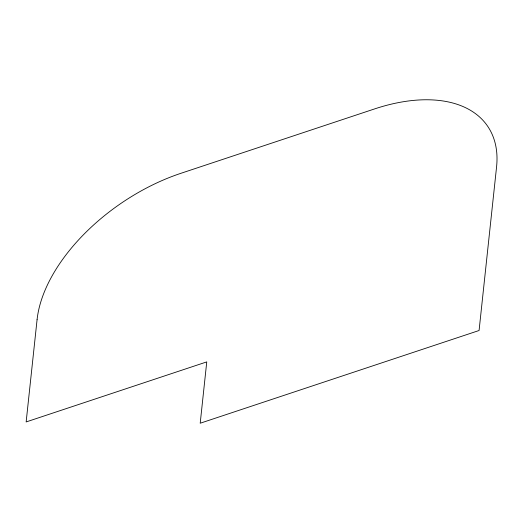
<?xml version="1.0" encoding="UTF-8"?>
<svg xmlns="http://www.w3.org/2000/svg" width="523" height="523" viewBox="0 0 523 523"><rect width="100%" height="100%" fill="white"/><g stroke="black" fill="none" stroke-linecap="round" stroke-linejoin="round"><path stroke-width="0.78" d="M37.074 319.716L26.15 421.937L206.755 361.896L200.204 423.225L479.081 330.51L496.562 166.961A150.173 87.184 -34.5 0 0 374.684 108.889L180.795 173.348A150.173 87.184 -34.5 0 0 37.074 319.716"/></g></svg>
